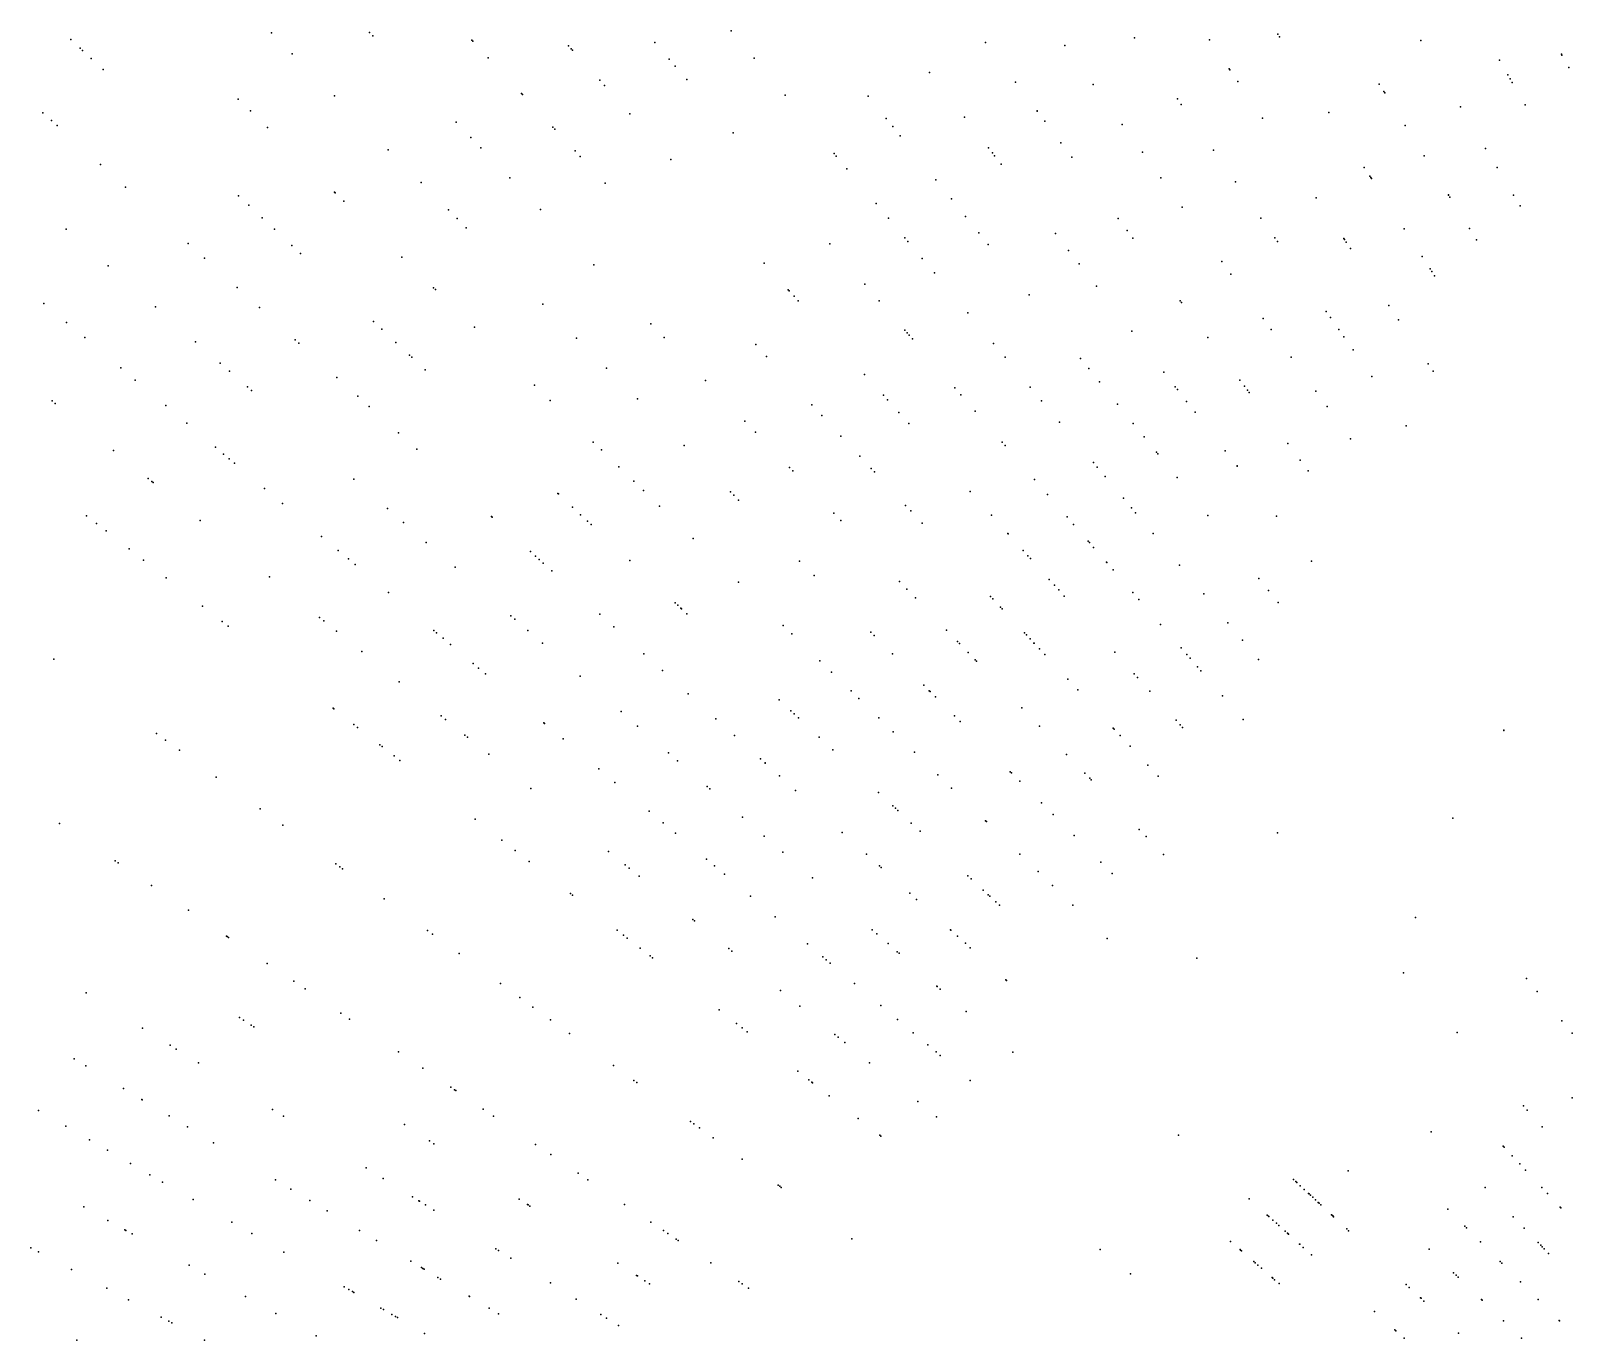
# Model space of a CAD drawing. Header units: metres. Extents: x -4327 to 4266, y -3886 to 3992.
# Drawn here: x -4323 to -2179, y 2170 to 3991 of the extents above; entities that cross this region are included whole.
import ezdxf

# ---------------------------------------------------------------- set-up
doc = ezdxf.new("R2010")
doc.units = ezdxf.units.M

msp = doc.modelspace()

# ---------------------------------------------------------------- linework, layer by layer
for p in [(-3988.25, 3988.25, 2439.65), (-3851.97, 3988.83, 2456.18), (-3348.95, 3991.13, 2389.82), (-4267.1, 3979.13, 2429.8), (-4254.24, 3967.15, 2396.46), (-3847.37, 3984.06, 2496.73), (-3709.77, 3978.24, 2491.5), (-3708.35, 3976.72, 2479.79), (-3574.95, 3970.38, 2503.76), (-3571.26, 3966.29, 2568.96), (-3455.22, 3974.78, 2415.77), (-2995.19, 3974.76, 2442.55), (-2885.04, 3970.91, 2502.6), (-2787.92, 3981.56, 2378.88), (-2683.67, 3978.71, 2368.33), (-2588.92, 3986.59, 2371.61), (-2586.37, 3982.65, 2385.46), (-2389.98, 3977.59, 2414.03), (-4250.86, 3963.99, 2405.69), (-4238.69, 3952.64, 2387.7), (-3959.17, 3959.17, 2454.56), (-3686.69, 3953.5, 2501.02), (-3569.49, 3964.32, 2404.78), (-3435.18, 3951.72, 2429.47), (-3317.15, 3953.22, 2394.43), (-2280.61, 3950.14, 2481.38), (-2194.23, 3958.5, 2446.23), (-2193.59, 3957.34, 2448.7), (-4222.11, 3937.18, 2422.68), (-3426.7, 3941.97, 2368.3), (-3410.69, 3923.55, 2443.23), (-3072.97, 3933.23, 2419.29), (-2656.46, 3938.37, 2405.85), (-2655.4, 3936.79, 2421.18), (-2268.95, 3929.94, 2439.9), (-2265.62, 3924.16, 2452.26), (-2184.05, 3940.14, 2479.51), (-3640.6, 3904.07, 2420.43), (-3639.15, 3902.51, 2525.53), (-3531.7, 3922.35, 2526.33), (-3525.27, 3915.2, 2539.42), (-3273.87, 3901.65, 2424.24), (-2953.59, 3919.55, 2408.63), (-2845.56, 3916.58, 2491.69), (-2644.4, 3920.48, 2401.41), (-2447.62, 3917.01, 2399.62), (-2441.23, 3906.78, 2444.64), (-2440.06, 3904.92, 2440.26), (-2262.86, 3919.39, 2478.08), (-4034.37, 3895.95, 2433.16), (-4017.48, 3879.63, 2451.99), (-3900.68, 3900.68, 2486.76), (-3158.48, 3900.4, 2449.56), (-2923.51, 3879.64, 2520.41), (-2728.33, 3896.45, 2399.2), (-2722.95, 3888.77, 2394.47), (-2334.57, 3885.38, 2475.54), (-2334.57, 3885.38, 2475.54), (-2244.93, 3888.33, 2471.19), (-4306.13, 3877.26, 2570.4), (-4294.1, 3866.42, 2410.07), (-4286.24, 3859.35, 2435.26), (-3731.28, 3863.86, 2417.87), (-3489.87, 3875.9, 2538.51), (-3133.37, 3869.4, 2477.34), (-3024.56, 3871.26, 2481.25), (-2923.23, 3879.26, 2459.95), (-2912.87, 3865.51, 2401.68), (-2805.01, 3860.77, 2374.44), (-2610.2, 3869.78, 2405.68), (-2517.95, 3877.31, 2446.87), (-2411.6, 3859.36, 2478.96), (-3993.72, 3856.7, 2491.86), (-3711.02, 3842.88, 2542.75), (-3596.88, 3857.18, 2384.43), (-3594.35, 3854.47, 2445.36), (-3346.15, 3849.31, 2400.4), (-3124.25, 3858.12, 2382.91), (-3113.82, 3845.25, 2418.27), (-3825.79, 3825.79, 2506.8), (-3696.84, 3828.19, 2579.47), (-3565.97, 3824.03, 2415.65), (-3558.94, 3816.49, 2445.52), (-3205.62, 3820.31, 2467.81), (-3202.71, 3816.84, 2378.21), (-2991.03, 3828.34, 2470.39), (-2985.59, 3821.39, 2376.69), (-2982.55, 3817.49, 2533.63), (-2890.31, 3835.56, 2481.82), (-2777.04, 3822.27, 2386.24), (-2678.27, 3824.96, 2419.43), (-2385.41, 3817.45, 2455.23), (-2299.71, 3827.36, 2505.39), (-4226.09, 3805.19, 2485.6), (-3432.65, 3812.34, 2438.31), (-3187.92, 3799.22, 2417.25), (-2973.35, 3805.71, 2495.7), (-2875, 3815.26, 2370.46), (-2468.47, 3801.11, 2481.68), (-2283.9, 3801.06, 2484.99), (-4191.1, 3773.68, 2432.11), (-3780.16, 3780.16, 2573.19), (-3656.76, 3786.69, 2540.88), (-3524.1, 3779.14, 2473.34), (-3064.29, 3784.08, 2409.49), (-2751.23, 3786.74, 2409.09), (-2647.66, 3781.24, 2410.97), (-2460.7, 3789.15, 2473.88), (-2459.5, 3787.3, 2443.94), (-2458.35, 3785.53, 2484.33), (-4034.08, 3761.84, 2479.31), (-3900.69, 3766.86, 2416.07), (-3899.63, 3765.82, 2475.9), (-3887.6, 3754.21, 2543.47), (-3042.71, 3757.43, 2491.81), (-2535.27, 3758.69, 2463.26), (-2351.36, 3762.96, 2524.84), (-2351.22, 3762.73, 2370.03), (-2349.48, 3759.95, 2371.39), (-2260.79, 3762.58, 2500.9), (-4019.77, 3748.49, 2528.4), (-4001, 3731, 2512.98), (-3742.1, 3742.1, 2579.36), (-3729.95, 3729.95, 2412.62), (-3614.02, 3742.42, 2376.1), (-3147.32, 3750.83, 2513.35), (-3130.12, 3730.34, 2472.83), (-3022.88, 3732.94, 2545.62), (-2810.79, 3730.05, 2387.78), (-2721.55, 3745.89, 2405.5), (-2612.17, 3730.57, 2451.85), (-2251.89, 3747.77, 2497.38), (-4273.84, 3715.19, 2467.81), (-3983.99, 3715.13, 2531.14), (-3717.31, 3717.31, 2516.3), (-3004.39, 3710.11, 2352.67), (-2898.06, 3709.35, 2403.31), (-2798.28, 3713.44, 2435.02), (-2412.99, 3715.67, 2357.25), (-2322.16, 3716.23, 2402.55), (-4104.22, 3695.46, 2489.64), (-3959.97, 3692.73, 2497.94), (-3211.92, 3694.89, 2376.27), (-3107.37, 3703.22, 2388.89), (-3103.11, 3698.14, 2541.59), (-2991.36, 3694.02, 2394.24), (-2790.28, 3702.82, 2421.62), (-2593.07, 3703.29, 2507.58), (-2589.31, 3697.92, 2503.94), (-2497.14, 3702.16, 2489.68), (-2496.21, 3700.79, 2482.38), (-2493.76, 3697.15, 2495.88), (-2487.85, 3688.39, 2518.73), (-2312.4, 3700.61, 2392.45), (-4081.39, 3674.9, 2515.55), (-3947.79, 3681.38, 2526.06), (-3806.8, 3676.18, 2451.94), (-3540.09, 3665.87, 2459.81), (-3302.86, 3668.19, 2395.81), (-3083.31, 3674.55, 2528.72), (-2879.64, 3685.77, 2404.13), (-2864.84, 3666.83, 2433.64), (-2666.6, 3670.25, 2484.08), (-2387.95, 3677.12, 2388.32), (-4215.16, 3664.19, 2477.55), (-3066.33, 3654.31, 2389.8), (-2653.93, 3652.83, 2507.62), (-2376.76, 3659.89, 2401.88), (-2374.5, 3656.4, 2399.59), (-2370.68, 3650.53, 2414.33), (-4036.05, 3634.07, 2534.34), (-3762.62, 3633.52, 2382.02), (-3760.14, 3631.13, 2519.55), (-3269.43, 3631.07, 2384.76), (-3268.05, 3629.54, 2380.45), (-3163.02, 3638.64, 2451.58), (-2934.67, 3624.01, 2425.91), (-2840.72, 3635.96, 2442.07), (-4304.7, 3612.07, 2452.49), (-4149.54, 3607.14, 2518.36), (-4004.98, 3606.1, 2536.34), (-3610.76, 3610.76, 2396.42), (-3261.22, 3621.95, 2401.85), (-3255.68, 3615.8, 2427.53), (-3142.9, 3615.49, 2409.73), (-2724.46, 3615.48, 2475.61), (-2722.63, 3613.05, 2470.75), (-2434.5, 3609.3, 2386.92), (-4273.22, 3585.66, 1496.33), (-3846.34, 3586.77, 2401.96), (-3460.85, 3583.82, 2445.09), (-3019.95, 3599.04, 2414.88), (-2609.05, 3591.05, 2532.16), (-2521.36, 3600.87, 2504.49), (-2515.57, 3592.61, 2385.92), (-2420.92, 3589.15, 2429.18), (-2420.89, 3589.12, 2435.37), (-4247.94, 3564.44, 2481.62), (-4093.63, 3558.53, 2549.14), (-3955.13, 3561.22, 2554.59), (-3834.8, 3576.01, 2443.31), (-3706, 3578.85, 2455.63), (-3563.81, 3563.81, 2459.87), (-3442.1, 3564.4, 2421.78), (-3107.39, 3574.64, 2431.26), (-3104.28, 3571.07, 2325.41), (-3101.4, 3567.75, 2462.52), (-3096.9, 3562.58, 2452.41), (-2791.88, 3573.45, 2450.98), (-2686.02, 3564.47, 2513.92), (-2597.99, 3575.83, 2495.93), (-2503.91, 3575.95, 2499.79), (-2496.72, 3565.68, 2436.18), (-3950.29, 3556.86, 2431.24), (-3815.31, 3557.84, 2441.29), (-3796.04, 3539.87, 2446.24), (-3793.13, 3537.15, 2461.67), (-3314.82, 3554.71, 2434.93), (-3299.6, 3538.38, 2430.35), (-2984.21, 3556.44, 2415.18), (-2967.98, 3537.1, 2459.94), (-2569.94, 3537.22, 2415.79), (-2483.95, 3547.45, 2423.72), (-4197.58, 3522.19, 2509.82), (-4059.74, 3529.08, 2542.38), (-4046.65, 3517.7, 2417.11), (-3774.51, 3519.79, 2408.32), (-3522.14, 3522.14, 2421.02), (-2863.01, 3535.53, 2439.67), (-2851.64, 3521.49, 2471.51), (-2747.16, 3516.21, 2500.51), (-2379.58, 3527.88, 2406.05), (-2372.71, 3517.68, 2426.66), (-4177.66, 3505.47, 2533.98), (-4021.74, 3496.04, 2479.58), (-3897.17, 3509.03, 2545.37), (-3622.38, 3498.09, 2488.46), (-3384.4, 3504.65, 2430.76), (-3163.38, 3513.29, 2339.41), (-3037.79, 3494.58, 2360.88), (-2933.08, 3495.5, 2440.6), (-2836.63, 3502.94, 2448.93), (-2731.26, 3495.85, 2505.15), (-2641.43, 3505.3, 2418.86), (-2634.97, 3496.72, 2419.17), (-2458.02, 3510.42, 2466.41), (-4293.07, 3476.46, 2490.26), (-4288.83, 3473.03, 2498.67), (-4015.92, 3490.98, 2579.15), (-3868.08, 3482.83, 2415.05), (-3600.76, 3477.21, 2449.87), (-3479.15, 3479.15, 2428.07), (-3137.2, 3484.21, 2461.83), (-3131.69, 3478.09, 2312.8), (-3029.52, 3485.07, 2376.71), (-2917.32, 3476.73, 2475.46), (-2728.41, 3492.2, 2370.33), (-2715.57, 3475.77, 2408.91), (-2630.84, 3491.24, 2503.27), (-2628.63, 3488.31, 2510.67), (-2535.68, 3490.07, 2457.83), (-4135.28, 3469.91, 1476.47), (-3852.25, 3468.58, 2453.44), (-3236.62, 3470.85, 2455.71), (-3222.95, 3456.19, 2419.26), (-3115.63, 3460.25, 2326.27), (-3009.47, 3462, 2389.53), (-2811.49, 3471.9, 2481.15), (-2703.83, 3460.75, 2521.23), (-2520.22, 3468.79, 2402.74), (-4105.93, 3445.28, 2497.59), (-3811.39, 3431.79, 2447.99), (-3329.9, 3448.21, 2427.65), (-3314.94, 3432.72, 2332.31), (-3101.98, 3445.1, 2344.58), (-2892.26, 3446.86, 2489.33), (-2789.72, 3445.01, 2538.43), (-2410.01, 3441.85, 2427.4), (-4066.16, 3411.91, 2544.23), (-3786.19, 3409.1, 2476.32), (-3540.6, 3419.12, 2519.74), (-3529.42, 3408.32, 2474.74), (-3414.49, 3414.49, 2448.8), (-3196.25, 3427.56, 2477.17), (-2972.01, 3418.9, 2391.29), (-2967.91, 3414.19, 2381.69), (-2774.69, 3426.45, 2392.35), (-2574.98, 3417.11, 2478.09), (-2487.47, 3423.71, 2432.55), (-4207.67, 3407.3, 2530.1), (-4054.99, 3402.54, 2569.28), (-4046.87, 3395.73, 2395.35), (-4039.77, 3389.77, 2453.85), (-3170.11, 3399.52, 2360.43), (-2845.07, 3390.62, 2395.39), (-2757.33, 3405.02, 2408.41), (-2755.68, 3402.98, 2413.19), (-2661.78, 3406.92, 2450.76), (-2557.53, 3393.96, 2415.08), (-4159.67, 3368.44, 2451.62), (-3873.73, 3367.38, 2443.04), (-3504.91, 3384.65, 2417.68), (-3267.6, 3383.7, 2340.48), (-3263.05, 3378.99, 2324.44), (-3154.12, 3382.38, 2399.52), (-3149.74, 3377.68, 2345.26), (-2927.03, 3367.16, 2420.84), (-2839.87, 3384.43, 2504.39), (-2828.66, 3371.06, 2378.47), (-2728.77, 3369.75, 2432.97), (-2645.36, 3385.9, 2451.14), (-2645.24, 3385.75, 2491.58), (-2546.29, 3379.04, 2456.64), (-4154.38, 3364.15, 2395.79), (-4152.61, 3362.72, 2408.78), (-3997.96, 3354.69, 2473.62), (-3589.95, 3347.68, 2533.2), (-3589.15, 3346.94, 2485.36), (-3484.24, 3364.69, 2553.44), (-3470.73, 3351.65, 2413.82), (-3349.85, 3349.85, 2331.41), (-3345.4, 3345.4, 2337.94), (-3016.66, 3350.34, 2395.54), (-2909, 3346.42, 2431.03), (-3972.96, 3333.71, 2440.85), (-3826.76, 3326.55, 2491.91), (-3569.67, 3328.77, 2532.39), (-3448.56, 3330.24, 2450.94), (-3338.51, 3338.51, 2362.03), (-3106.27, 3331.07, 2359.96), (-3099.22, 3323.5, 2379.82), (-2803.4, 3340.96, 2497.43), (-2792.25, 3327.67, 2428.07), (-4245.28, 3316.78, 2546.22), (-4231.66, 3306.13, 2584.79), (-4087.5, 3309.99, 2416.03), (-3804.66, 3307.34, 2409.61), (-3682.25, 3315.51, 2435.12), (-3681.16, 3314.53, 2508.63), (-3558.27, 3318.14, 2554.69), (-3548.49, 3309.02, 2507.3), (-3543.54, 3304.4, 2530.64), (-3206.22, 3320.14, 2334.32), (-3196.43, 3310, 2361.97), (-3083.43, 3306.58, 2418.2), (-2986.96, 3317.35, 2431.61), (-2881.69, 3315.01, 2349.34), (-2872.66, 3304.62, 2335.84), (-2786.51, 3320.83, 2392.14), (-2686.03, 3316.96, 2468.87), (-2590.71, 3315.96, 2464.82), (-4218.18, 3295.6, 2558.6), (-3918.54, 3288.05, 2482.82), (-3772.85, 3279.69, 2497.56), (-3401.69, 3284.97, 2453.52), (-2964.04, 3291.9, 2419.22), (-2963.98, 3291.83, 2444.32), (-2963.58, 3291.39, 2400.06), (-2852.29, 3281.19, 2439.46), (-2762.23, 3291.9, 2463.87), (-4186.29, 3270.69, 2582.11), (-3895.23, 3268.48, 1607.82), (-3628.12, 3266.78, 2553.33), (-3620.98, 3260.34, 2404.5), (-2942.79, 3268.29, 2451.94), (-2936.14, 3260.91, 2362.38), (-2850.77, 3279.44, 2388.54), (-2844.83, 3272.6, 2461.14), (-4166.2, 3254.99, 2477.66), (-3881.15, 3256.67, 2486.5), (-3871.97, 3248.97, 1570.97), (-3732.89, 3244.95, 2542.31), (-3615.96, 3255.82, 2424.32), (-3610.56, 3250.97, 2500.61), (-3598.51, 3240.11, 2556.08), (-3489.88, 3254.36, 2452.7), (-3253.71, 3253.71, 2361.97), (-2932.64, 3257.02, 2406.02), (-2826.97, 3252.06, 2467.49), (-2826.7, 3251.74, 2448.56), (-2817.78, 3241.49, 2468.81), (-2725.51, 3248.13, 2458.85), (-2541.92, 3253.51, 2470.1), (-4134.7, 3230.38, 2553.82), (-3990.94, 3231.8, 2434), (-3338.74, 3224.19, 2472.75), (-3233.41, 3233.41, 2407.43), (-3114.6, 3225.26, 2451.86), (-2906.57, 3228.07, 2400.07), (-2899.39, 3220.09, 2418.88), (-2615.1, 3229.38, 2501.46), (-3825.62, 3210.07, 1412.86), (-3426.85, 3195.59, 2450.56), (-3104.43, 3214.73, 2412.29), (-3092.47, 3202.35, 2443.92), (-2988.16, 3204.41, 2452.17), (-2985.22, 3201.26, 2353.47), (-2893.44, 3213.5, 2441.84), (-2885.64, 3204.82, 2385.86), (-2790.29, 3209.87, 2466.37), (-2781.85, 3200.15, 2489.91), (-2691.71, 3207.86, 2486.7), (-2601.7, 3212.84, 2461.09), (-2588.23, 3196.2, 2488.01), (-4084.16, 3190.9, 2484.26), (-3921.25, 3175.37, 2507.11), (-3655.37, 3177.56, 2543.18), (-3649.94, 3172.84, 2409.6), (-3531.77, 3180.02, 2442.76), (-3423.28, 3192.26, 2451.26), (-3418.88, 3188.16, 2457.87), (-3418.02, 3187.36, 2470.28), (-3410.34, 3180.19, 2481.02), (-2974.21, 3189.45, 2357.07), (-2972.25, 3187.35, 2436), (-4056.8, 3169.52, 2491.83), (-4048.61, 3163.12, 2500.65), (-3915.37, 3170.61, 2523.95), (-3897.52, 3156.15, 1430.68), (-3762.35, 3156.99, 2527.84), (-3758.76, 3153.97, 2468.15), (-3631.89, 3157.15, 2546.97), (-3512.08, 3162.29, 2465.1), (-3276.6, 3164.18, 2513.53), (-3264.39, 3152.39, 2481.61), (-3154.78, 3154.78, 2420.84), (-3049.29, 3157.63, 2447.31), (-2941.19, 3154.04, 2441.5), (-2938.41, 3151.06, 2454.74), (-2751.83, 3165.62, 2466.12), (-2658.24, 3167.97, 2458.83), (-3749.59, 3146.28, 2559.93), (-3739.4, 3137.73, 2405.6), (-3611.37, 3139.32, 2426.64), (-3150.26, 3150.26, 2429.97), (-3033.98, 3141.78, 2385.31), (-3031.35, 3139.06, 2464.21), (-2933.03, 3145.29, 2472.04), (-2927.79, 3139.68, 2473.86), (-2927.68, 3139.56, 2430.3), (-2920.26, 3131.59, 2492.45), (-2723.29, 3132.79, 2504.96), (-2637.89, 3143.72, 2519.45), (-4290.74, 3117.4, 2457.3), (-3862.73, 3127.97, 2520.61), (-3707.65, 3111.09, 2517.87), (-3470.47, 3124.83, 2474.91), (-3225.5, 3114.83, 2522.4), (-3124.77, 3124.77, 2438.52), (-3019.28, 3126.55, 2413.91), (-3009.55, 3116.48, 2396.87), (-3007.61, 3114.47, 2444.91), (-2912.91, 3123.72, 2436.53), (-2815.35, 3126.77, 2492.32), (-2715.25, 3123.53, 2491.41), (-2710.81, 3118.43, 2405.16), (-2615.43, 3116.95, 2461.48), (-3700.1, 3104.75, 2403.29), (-3690.38, 3096.6, 2452.96), (-3558.88, 3093.69, 2456.4), (-3444.58, 3101.52, 2479.16), (-3209.2, 3099.09, 2411.28), (-2880.83, 3089.31, 2508.4), (-2788.35, 3096.78, 2511.6), (-2783.9, 3091.84, 2523.09), (-2700.37, 3106.42, 2420), (-2695.81, 3101.18, 2440.11), (-3810.71, 3085.85, 2493.39), (-3408.55, 3069.07, 2498.46), (-3182.22, 3073.03, 2523.61), (-3080.97, 3080.97, 2404.34), (-3073.41, 3073.41, 2318.66), (-3072.12, 3072.12, 2425.34), (-2866.9, 3074.37, 2428.52), (-2766.79, 3072.83, 2557.19), (-2665.46, 3066.26, 2418.63), (-3902.47, 3048.94, 2440.53), (-3901.42, 3048.12, 2443.23), (-3502.08, 3044.31, 2472.16), (-3282.24, 3060.74, 2403.55), (-3265.9, 3045.5, 2379.06), (-3171.39, 3062.57, 2442.24), (-3064.72, 3064.72, 2450.6), (-2944.79, 3049.42, 2424.43), (-3873.84, 3026.57, 2550.58), (-3868.44, 3022.36, 2405.95), (-3752.25, 3038.51, 2528.5), (-3746.11, 3033.54, 2441.2), (-3609.44, 3028.68, 2457.7), (-3608.47, 3027.87, 2483.25), (-3479.02, 3024.26, 2472.05), (-3370.02, 3034.38, 2492.71), (-3261.17, 3041.09, 2521.22), (-3255.38, 3035.7, 2399.53), (-3143.33, 3035.47, 2439.35), (-3038.2, 3038.2, 2460.41), (-3030.3, 3030.3, 2355.66), (-2920.36, 3024.12, 2524.47), (-2730.26, 3032.26, 2474.47), (-2724.58, 3025.95, 2493.69), (-2636.73, 3033.21, 2506.81), (-4148.14, 3013.8, 2450.79), (-4135.62, 3004.7, 2488.07), (-3719.16, 3011.71, 2407.26), (-3715.64, 3008.86, 2464.09), (-3582.66, 3006.21, 2478.54), (-3344.17, 3011.11, 2416.37), (-3226.71, 3008.96, 2539.24), (-3123.44, 3016.27, 2445.71), (-2817.53, 3021.43, 2410.8), (-2816.23, 3020.03, 2430.87), (-2807.8, 3011, 2405.49), (-2721.06, 3022.04, 2432.88), (-2274.48, 3018.33, 2277.89), (-2274.19, 3017.96, 2274.8), (-4116.27, 2990.64, 2442.19), (-3837.64, 2998.29, 2403.29), (-3834.29, 2995.68, 2430.96), (-3817.56, 2982.61, 2423.66), (-3686.1, 2984.95, 2437.96), (-3436.18, 2987.03, 2502.7), (-3207.38, 2990.93, 2524.02), (-3094.17, 2988, 2447.57), (-2882.42, 2984.84, 2528.77), (-2794.1, 2996.31, 2542.99), (-3809.73, 2976.49, 2558.79), (-3533, 2964.54, 2505.74), (-3423.42, 2975.93, 2532.2), (-3308.05, 2978.58, 2409.07), (-3301.78, 2972.93, 2512.12), (-3301.41, 2972.6, 2550.35), (-2960.72, 2960.72, 2452.56), (-2959.1, 2959.1, 2423.71), (-2856.96, 2958.47, 2378.99), (-2769.49, 2969.92, 2438.5), (-4064.91, 2953.33, 2537.72), (-3627.37, 2937.38, 2473.62), (-3510.66, 2945.79, 2515.86), (-3382.43, 2940.3, 2419.18), (-3378.44, 2936.83, 2428.95), (-3281.76, 2954.91, 2433.7), (-3061.4, 2956.36, 2458.66), (-3042.33, 2937.95, 2508.39), (-2947.34, 2947.34, 2527.75), (-2850.26, 2951.53, 2491.36), (-2848.26, 2949.46, 2541.94), (-2754.97, 2954.34, 2501.28), (-3259.4, 2934.78, 2439), (-3143.8, 2931.65, 2461.53), (-2917.28, 2917.28, 2529.76), (-4003.74, 2908.89, 2536.91), (-3705.04, 2894.7, 2465.54), (-3462.91, 2905.72, 2414.68), (-3333.21, 2897.52, 2532.26), (-3123.97, 2913.15, 2517.67), (-3120.6, 2910.01, 2489.93), (-3117.3, 2906.93, 2496.66), (-2900.99, 2900.99, 2475.77), (-2345.15, 2896.02, 2284.99), (-4282.77, 2888.77, 2469.23), (-3972.41, 2886.12, 2423.09), (-3443.7, 2889.61, 2522.4), (-3426.48, 2875.16, 2404.97), (-3194.49, 2876.33, 2461.53), (-3098.39, 2889.3, 2509.52), (-3086.18, 2877.91, 2462.46), (-2995.36, 2892.59, 2436.01), (-2993.98, 2891.25, 2545.87), (-2781.41, 2880.24, 2428.19), (-2589.37, 2875.79, 2355.45), (-3667.8, 2865.6, 2492.78), (-3649.11, 2851, 2509.41), (-3303.02, 2871.27, 2436.89), (-2871.85, 2871.85, 2408.79), (-2771.9, 2870.38, 2458.75), (-4205.35, 2836.54, 2472.35), (-4201.22, 2833.76, 2524.88), (-3898.88, 2832.7, 2543.94), (-3629.6, 2835.75, 2505.75), (-3519.31, 2849.88, 2524.74), (-3496.39, 2831.32, 2495.45), (-3383.4, 2839.01, 2427.8), (-3372.14, 2829.56, 2523.93), (-3277.12, 2848.75, 2455.15), (-3160.61, 2845.82, 2472.52), (-3142.83, 2829.82, 2517.61), (-2947.28, 2846.16, 2484.71), (-2834.89, 2834.89, 2455.3), (-2747.8, 2845.43, 2437.37), (-3892.95, 2828.39, 2553.51), (-3889.29, 2825.73, 2454.46), (-3490.7, 2826.72, 2549.37), (-3490.67, 2826.69, 2542.87), (-3476.98, 2815.6, 2402.42), (-3358.33, 2817.98, 2437.91), (-3235.94, 2812.96, 2489.53), (-3140.3, 2827.54, 2496.89), (-3019.8, 2816.01, 2439.79), (-3015, 2811.53, 2387.62), (-2922.09, 2821.83, 2436.28), (-2819.18, 2819.18, 2444.68), (-4155.13, 2802.67, 2562.35), (-3572.54, 2791.17, 2498.5), (-3569.6, 2788.88, 2496.45), (-3322.22, 2787.68, 2464.62), (-3100.39, 2791.61, 2422.37), (-2998.45, 2796.1, 2434.62), (-2991.54, 2789.65, 2495.88), (-2989.1, 2787.38, 2414.99), (-2901.88, 2802.31, 2510.08), (-4103.61, 2767.92, 2547.63), (-3831.51, 2783.75, 2457.2), (-3091.02, 2783.17, 2516.22), (-2980.92, 2779.76, 2429.42), (-2975.75, 2774.93, 2440.27), (-2873.8, 2775.19, 2458.67), (-3402.26, 2755.09, 2459.58), (-3399.91, 2753.19, 2473.6), (-3287.68, 2758.69, 2491.92), (-2397.41, 2757.91, 2232.49), (-4050.53, 2732.12, 2558.66), (-4049.68, 2731.54, 2473.84), (-4047.71, 2730.22, 2416.03), (-3771.34, 2740.04, 2490.06), (-3764.05, 2734.74, 2501.58), (-3507.38, 2740.27, 2440.29), (-3498.67, 2733.46, 2450), (-3493.4, 2729.34, 2402.33), (-3152.81, 2740.7, 2477.66), (-3146.46, 2735.17, 2484.97), (-3043.76, 2740.62, 2408.09), (-3043.28, 2740.18, 2446.95), (-3034.17, 2731.98, 2454.75), (-2825.8, 2728.84, 2447.24), (-3727.2, 2707.97, 2509.58), (-3475.59, 2715.43, 2541.64), (-3461.65, 2704.54, 2449.14), (-3458.19, 2701.84, 2449.83), (-3352.28, 2714.62, 2470.1), (-3347.83, 2711.02, 2473.06), (-3242.89, 2721.11, 2498.27), (-3221.65, 2703.29, 2537.9), (-3130.8, 2721.57, 2534.34), (-3117.94, 2710.39, 2432.01), (-3115.49, 2708.26, 2559.2), (-3023.17, 2722.07, 2479.21), (-3016.33, 2715.91, 2425.27), (-2701.54, 2701.54, 2377.22), (-3994.21, 2694.13, 2546.57), (-3216.71, 2699.14, 2462.69), (-3211.09, 2694.42, 2557.73), (-2413.78, 2680.78, 2211.94), (-3957.25, 2669.2, 2473.25), (-3941.49, 2658.57, 2486.48), (-3669.45, 2666.01, 2548.24), (-3177.18, 2665.97, 2438.5), (-3063.02, 2662.64, 2434.1), (-3062.3, 2662.02, 2439.55), (-3058.19, 2658.45, 2442.3), (-2966.9, 2671.41, 2463.03), (-2965.91, 2670.51, 2465.21), (-2242.9, 2672.99, 2036.2), (-4246, 2653.19, 2474.17), (-3642.9, 2646.72, 2436.92), (-3280.52, 2656.51, 2491.15), (-2227.85, 2655.05, 2004.84), (-4032.62, 2618.81, 2494.74), (-4026.96, 2615.14, 2468.02), (-3891.52, 2624.86, 2490.93), (-3879.51, 2616.76, 2512.76), (-3624.55, 2633.39, 2437.3), (-3600.3, 2615.77, 2541.9), (-3365.7, 2629.58, 2495.54), (-3253.52, 2634.65, 2427.75), (-3140.87, 2635.51, 2446.89), (-3117.48, 2615.87, 2413.64), (-3022.32, 2627.27, 2482.67), (-4167.56, 2604.18, 2471.97), (-4016.61, 2608.42, 2484.84), (-4012.82, 2605.96, 2492.44), (-3573.72, 2596.46, 2431.29), (-3341.28, 2610.49, 2521.05), (-3333.43, 2604.36, 2546.46), (-3326.68, 2599.09, 2553.87), (-3204.84, 2595.23, 2537.95), (-3095.82, 2597.7, 2514.57), (-2339.2, 2597.95, 2148.84), (-2193.77, 2614.43, 2039.29), (-2179.38, 2597.28, 2030.94), (-4129.23, 2580.23, 2485.95), (-4120.58, 2574.82, 2524.33), (-3200.11, 2591.4, 2549.71), (-3190.83, 2583.88, 2386.95), (-3075.59, 2580.73, 2458.83), (-4262.75, 2561.32, 2430.56), (-4246.33, 2551.45, 2546.31), (-4089.78, 2555.58, 2357.01), (-3811.53, 2570.91, 2510.89), (-3512.42, 2551.92, 2470.44), (-3156.39, 2555.99, 2420.85), (-3063.91, 2570.93, 2482.61), (-3058.27, 2566.2, 2475.03), (-2957.18, 2570.63, 2470.77), (-3777.88, 2548.21, 2547.12), (-3484.08, 2531.33, 2484.83), (-3256.25, 2544.06, 2444.71), (-3240.77, 2531.97, 2475.68), (-3016.36, 2531.03, 2488.93), (-4193.98, 2520, 2508.17), (-3738.62, 2521.73, 2579.07), (-3733.8, 2518.48, 2424.72), (-3731.88, 2517.18, 2455.23), (-3480.31, 2528.59, 2488.4), (-3236.67, 2528.77, 2509.32), (-3235.59, 2527.92, 2511.56), (-3212.47, 2509.86, 2481.41), (-4312.13, 2489.61, 2457.17), (-4168.52, 2504.7, 2436.27), (-4168.04, 2504.41, 2492.66), (-3986.62, 2491.11, 2432.5), (-3693.71, 2491.44, 2567.48), (-3089.53, 2501.85, 2482.65), (-2247.22, 2495.79, 2097.3), (-2241.9, 2489.88, 2074.59), (-2179.59, 2507.34, 2092.39), (-4274.29, 2467.76, 2442.31), (-4130.59, 2481.91, 2510.23), (-4105.05, 2466.56, 2376.35), (-3971.35, 2481.57, 2387.68), (-3803.24, 2469.85, 2570.59), (-3679.31, 2481.73, 2458.47), (-3405.33, 2474.11, 2546.37), (-3400.9, 2470.9, 2459.24), (-3393.07, 2465.21, 2506.06), (-3172.13, 2478.34, 2468.34), (-3063.48, 2480.76, 2470.69), (-2221.07, 2466.74, 2075.41), (-4241.3, 2448.72, 2423.46), (-4068.62, 2444.67, 2413.62), (-3768.49, 2447.29, 2566.57), (-3768.41, 2447.23, 2569.77), (-3373.89, 2451.28, 2476.49), (-3142.27, 2455.01, 2481.16), (-3141, 2454.02, 2477.14), (-2726.74, 2455.17, 2333.31), (-2375.44, 2459.84, 2148.48), (-4216.24, 2434.25, 2505.76), (-3762.33, 2443.29, 2575.37), (-3620.94, 2442.35, 2472.67), (-3599.8, 2428.1, 2511.68), (-2275.34, 2440.01, 2086.01), (-2274.13, 2438.71, 2087.43), (-2262.84, 2426.6, 2115.04), (-4184.13, 2415.71, 2480.01), (-3856.33, 2409.7, 2394.03), (-3561.75, 2402.43, 2507.07), (-3333.61, 2422.01, 2567.01), (-2490.96, 2405.49, 2178.3), (-2252.22, 2415.21, 2110.18), (-2244.19, 2406.6, 2112.79), (-4157.31, 2400.23, 2503.95), (-4139.58, 2389.99, 2394.61), (-3982.52, 2392.94, 2413.8), (-3961.22, 2380.14, 2400.89), (-3832.65, 2394.9, 2442.66), (-3548.07, 2393.21, 2535.13), (-3283.6, 2385.67, 2434.23), (-3281.35, 2384.04, 2487.02), (-3279.43, 2382.64, 2446.19), (-2566.93, 2393.71, -33.5), (-2563.75, 2390.74, 8.6), (-2562.27, 2389.36, 85.05), (-2557.43, 2384.84, 115.43), (-2552.04, 2379.82, -12.37), (-2300.57, 2382.31, 2100.97), (-2221.64, 2382.42, 2119.27), (-4097.23, 2365.54, 2373.34), (-3934.67, 2364.19, 2394.34), (-3792.09, 2369.56, 2473.84), (-3783.32, 2364.08, 2386.13), (-3782.39, 2363.5, 2448.49), (-3774.11, 2358.33, 2506.69), (-3643.78, 2366.3, 2494.22), (-3631.95, 2358.62, 2508.16), (-3631.35, 2358.23, 2510.9), (-3497.17, 2358.87, 2526.82), (-2628.65, 2366.85, 112.9), (-2545.87, 2374.06, 109.21), (-2545.27, 2373.5, 103.48), (-2543.45, 2371.81, 111), (-2540.16, 2368.74, -59.68), (-2536.44, 2365.27, -27.43), (-2532.58, 2361.67, -78.39), (-2531.41, 2360.58, -40.59), (-2529.11, 2358.44, -29.24), (-2528.85, 2358.19, -57.53), (-2213.75, 2373.96, 2131.95), (-4249.08, 2355.31, 2507.17), (-4215.55, 2336.72, 2470.76), (-3910.92, 2349.92, 2414.82), (-3762.47, 2351.05, 2486.22), (-3628.87, 2356.62, 2515.49), (-2603.32, 2344.04, -31.53), (-2601.62, 2342.51, 35.33), (-2601.02, 2341.97, 83.06), (-2595.51, 2337.01, -52.39), (-2514.11, 2344.44, -30.94), (-2512.85, 2343.27, -49.66), (-2511.86, 2342.35, -100.25), (-2511.21, 2341.74, -49.63), (-2352.11, 2352.11, 2115.31), (-2261.43, 2341.78, 2153.46), (-2195.95, 2354.86, 2037.73), (-2195.08, 2353.94, 2036.93), (-4192.02, 2323.68, 2530.05), (-4190.52, 2322.84, 2525.81), (-4181.67, 2317.94, 2398.45), (-4043.1, 2334.28, 2438.4), (-4015.44, 2318.32, 2415.29), (-3865.71, 2322.75, 2475.8), (-3460.74, 2334.3, 2469.66), (-3443.15, 2322.43, 2435.75), (-3437.08, 2318.34, 2576.5), (-2590.77, 2332.74, -14.26), (-2587.44, 2329.74, 6.65), (-2578.56, 2321.74, -108.85), (-2575.36, 2318.86, -59.54), (-2574.25, 2317.87, 2.83), (-2574.01, 2317.65, 23.61), (-2492.94, 2324.71, -47.41), (-2490.34, 2322.28, 2160.16), (-2328.66, 2328.66, 2132.27), (-2326.44, 2326.44, 2130.23), (-2245.93, 2325.73, 2138.7), (-4322.82, 2298.48, 2489.54), (-3842.13, 2308.58, 2515.06), (-3676.09, 2297.08, 2472.82), (-3672.56, 2294.87, 2508.16), (-3425.58, 2310.58, 2515.07), (-3422.57, 2308.55, 2479.04), (-3180.92, 2311.07, 2479.3), (-2835.75, 2296.35, 2326.02), (-2654.31, 2307.36, 6.71), (-2641.29, 2296.04, -0.95), (-2640.5, 2295.35, 20.04), (-2639.2, 2294.22, 111.61), (-2558.46, 2303.65, -117.4), (-2558.33, 2303.53, -34.74), (-2553.38, 2299.07, -25.3), (-2378.34, 2296.74, 2120.31), (-2306.83, 2306.83, 2047.22), (-2226.59, 2305.7, 2148.04), (-2223.07, 2302.05, 2035.09), (-2220.96, 2299.87, 2045.43), (-2218.22, 2297.03, 2040.45), (-4312.29, 2292.88, 2500.26), (-4102.79, 2274.21, 2391.77), (-3970.85, 2292.57, 2420.35), (-3794.58, 2280.01, 2373.98), (-3655.09, 2283.95, 2534.04), (-3506.65, 2277.24, 2436.87), (-3377.06, 2277.86, 2470.33), (-2622.15, 2279.4, 65.38), (-2620.1, 2277.62, 48.29), (-2616.53, 2274.51, -21.75), (-2542.07, 2288.89, -19.59), (-2279.6, 2279.6, 2147.75), (-2277.3, 2277.3, 2148.12), (-2212.16, 2290.76, 2134.12), (-4266.11, 2268.33, 2473.49), (-4080.89, 2262.07, 2443.49), (-3779.45, 2270.92, 2534.46), (-3777.61, 2269.82, 2523.64), (-3775.61, 2268.61, 2449.45), (-3756.72, 2257.27, 2512.86), (-3752.95, 2255, 2491.34), (-3480.35, 2260.17, 2442.92), (-3479.25, 2259.45, 2423.9), (-3469, 2252.79, 2431.91), (-3338.12, 2251.59, 2450.86), (-2793.8, 2262.37, 2288.86), (-2611.57, 2270.2, -31.14), (-2596.66, 2257.25, -51.61), (-2595.81, 2256.5, -12.19), (-2593.16, 2254.2, -14.06), (-2344.37, 2263.93, 2138), (-2340.84, 2260.52, 2039.59), (-2337.76, 2257.55, 2056.71), (-2251.3, 2251.3, 2049.13), (-4217.15, 2242.3, 2395.99), (-4024.24, 2230.67, 2393.6), (-3887.25, 2244.31, 2483.28), (-3880.56, 2240.44, 2415.55), (-3875.63, 2237.59, 2482.23), (-3873.73, 2236.5, 2481.02), (-3713.23, 2231.13, 2515.26), (-3712.67, 2230.8, 2514.89), (-3600.11, 2249.6, 2561.8), (-3462.4, 2248.51, 2436.39), (-3333.7, 2248.61, 2538.7), (-3324.75, 2242.57, 2477.16), (-2586.89, 2248.75, -75.73), (-2410.14, 2247.49, 2120.98), (-2405.84, 2243.48, 2122.27), (-4187.01, 2226.27, 2404.82), (-3836.1, 2214.77, 2488.6), (-3832.51, 2212.7, 2486.28), (-3685.44, 2214.44, 2505.86), (-3564.32, 2227.23, 2434.23), (-2454.39, 2209.94, 2123.1), (-2390.24, 2228.93, 2126.22), (-2389.54, 2228.28, 2128.14), (-2385.51, 2224.52, 2139.78), (-2305.65, 2226.54, 2145.46), (-2304.67, 2225.6, 2034.95), (-2226.71, 2226.71, 2060.93), (-4141.54, 2202.1, 2401.26), (-4130.84, 2196.4, 2411.18), (-4126.59, 2194.15, 2428.09), (-3982.06, 2207.29, 2438.37), (-3820.6, 2205.82, 2362.72), (-3815.64, 2202.96, 2481.66), (-3813.07, 2201.47, 2530.85), (-3672.49, 2206.65, 2531.61), (-3530.13, 2205.87, 2481.13), (-3522.15, 2200.88, 2556.03), (-3505.8, 2190.67, 2427.5), (-2275, 2196.95, 2050.16), (-2197.48, 2197.48, 2092.47), (-2196.89, 2196.89, 2091.92), (-4258.99, 2170.07, 2394.61), (-4081.52, 2170.18, 2398.37), (-3925.83, 2176.12, 2483.28), (-3775.15, 2179.58, 2505.68), (-2426.13, 2184.49, 2123.9), (-2424.54, 2183.07, 2132.66), (-2413.07, 2172.74, 2135.23), (-2337.46, 2179.72, 2047.17), (-2250.07, 2172.87, 2071.58)]:
    msp.add_point(p)

doc.saveas('drawing.dxf')
